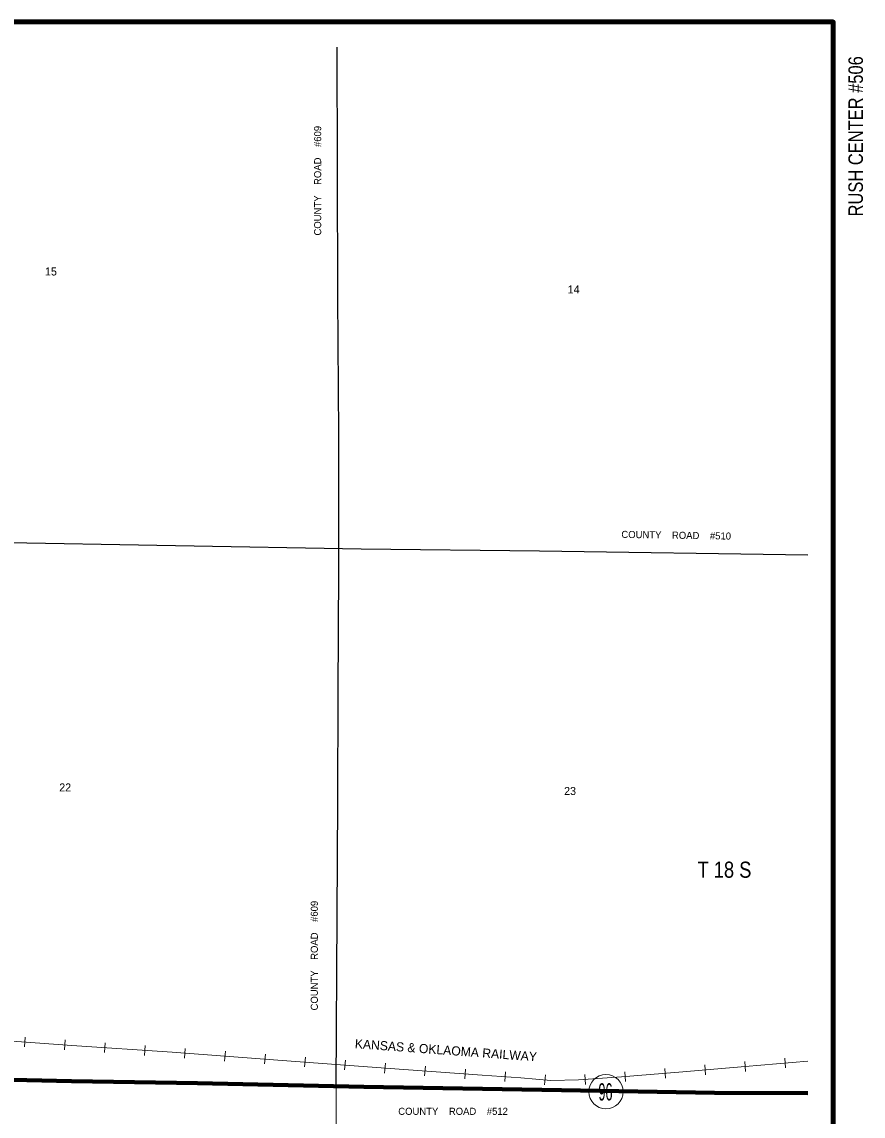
# Model space of a CAD drawing. Extents: x 291.99 to 296.49, y 2643.54 to 2647.48.
# Drawn here: x 294.354 to 295.927, y 2645.437 to 2647.482 of the extents above; entities that cross this region are included whole.
import ezdxf
from ezdxf.enums import TextEntityAlignment as Align

# ---------------------------------------------------------------- set-up
doc = ezdxf.new("R2010")
doc.units = 0
doc.header["$LTSCALE"] = 0.0061
doc.linetypes.add('MEDIUM_DASHED', pattern=[4.5, 3, -1.5])
for name, color, linetype, lineweight in [('12', 7, 'Continuous', 80), ('14', 7, 'Continuous', 25), ('15', 7, 'MEDIUM_DASHED', 13), ('17', 7, 'Continuous', 13), ('19', 7, 'Continuous', 13), ('48', 7, 'Continuous', 106), ('49', 7, 'Continuous', 13)]:
    doc.layers.add(name, color=color, linetype=linetype, lineweight=lineweight)
doc.layers.add('45', color=7, linetype='Continuous')
doc.layers.add('46', color=7, linetype='Continuous')

msp = doc.modelspace()

# ---------------------------------------------------------------- linework, layer by layer
at = {"layer": '12'}
msp.add_lwpolyline([(292.035606, 2645.543561), (292.302273, 2645.540152), (292.54678, 2645.535417), (292.827652, 2645.530492), (293.014962, 2645.528788), (293.250568, 2645.524811), (293.497538, 2645.520833), (293.781629, 2645.516667), (293.996402, 2645.511174), (294.196591, 2645.507955), (294.44697, 2645.502273), (294.682765, 2645.498295), (294.993371, 2645.491856), (295.363068, 2645.485417), (295.648864, 2645.480492), (295.823485, 2645.479735)], dxfattribs=at)
at = {"layer": '14'}
for points in [[(294.941667, 2645.492803), (294.943939, 2645.811553), (294.944886, 2646.024621), (294.945644, 2646.227083), (294.946591, 2646.460038), (294.946591, 2646.710985), (294.945076, 2646.96875), (294.944129, 2647.208333), (294.943561, 2647.434848)], [(292.669318, 2646.538068), (293.002462, 2646.530492), (293.26572, 2646.525568), (293.507576, 2646.522159), (293.806439, 2646.517992), (293.946591, 2646.51572), (294.988447, 2646.497348), (295.32197, 2646.493182), (295.823485, 2646.485985)]]:
    msp.add_lwpolyline(points, dxfattribs=at)
at = {"layer": '15'}
msp.add_line((294.941667, 2645.492803), (294.94072, 2644.486364), dxfattribs=at)
at = {"layer": '17'}
for p, q in [((294.360606, 2645.584659), (294.35928, 2645.566288)), ((294.435417, 2645.579167), (294.433902, 2645.560795)), ((294.510038, 2645.573864), (294.508902, 2645.555492)), ((294.584848, 2645.56875), (294.583712, 2645.550379)), ((294.659848, 2645.563447), (294.658523, 2645.545076)), ((294.734659, 2645.558144), (294.733333, 2645.539773)), ((294.80947, 2645.552652), (294.808144, 2645.53428)), ((294.88428, 2645.547159), (294.882765, 2645.528788)), ((294.959091, 2645.541288), (294.957576, 2645.523106)), ((295.033712, 2645.535606), (295.032386, 2645.517235)), ((295.108523, 2645.530303), (295.107197, 2645.511932)), ((295.630682, 2645.532386), (295.632197, 2645.514015)), ((295.705492, 2645.538636), (295.707008, 2645.520455)), ((295.780114, 2645.545076), (295.781818, 2645.526894)), ((295.183333, 2645.524811), (295.182008, 2645.506629)), ((295.258144, 2645.519697), (295.256818, 2645.501326)), ((295.333144, 2645.513826), (295.331439, 2645.495455)), ((295.406629, 2645.514583), (295.407765, 2645.496212)), ((295.48125, 2645.519886), (295.482765, 2645.501515)), ((295.556061, 2645.526136), (295.557576, 2645.507765))]:
    msp.add_line(p, q, dxfattribs=at)
msp.add_lwpolyline([(292.035606, 2645.611364), (292.290909, 2645.60947), (292.587121, 2645.607197), (292.879545, 2645.602841), (293.180492, 2645.599811), (293.426515, 2645.599053), (293.759091, 2645.596402), (294.120076, 2645.592235), (294.199242, 2645.589015), (294.328409, 2645.577652), (294.447727, 2645.568939), (294.635038, 2645.556061), (294.857955, 2645.539773), (295.033712, 2645.526326), (295.214583, 2645.513258), (295.287121, 2645.508523), (295.342803, 2645.503598), (295.394508, 2645.504356), (295.475189, 2645.510038), (295.582576, 2645.518939), (295.706061, 2645.529356), (295.823485, 2645.539583)], dxfattribs=at)
at = {"layer": '19'}
msp.add_circle((295.446125, 2645.482492), 0.031987, dxfattribs=at)
at = {"layer": '48'}
msp.add_lwpolyline([(291.988258, 2643.599621), (291.988258, 2647.482197), (295.870833, 2647.482197), (295.870833, 2643.599621)], close=True, dxfattribs=at)

# ---------------------------------------------------------------- texts
at = {"layer": '17'}
msp.add_text('KANSAS & OKLAOMA RAILWAY', height=0.017, rotation=355.839, dxfattribs=at).set_placement((295.146353, 2645.5516), align=Align.CENTER)
at = {"layer": '19', "width": 0.55}
msp.add_text('96', height=0.0322, dxfattribs=at).set_placement((295.44517, 2645.466098), align=Align.CENTER)
at = {"layer": '45'}
for s, p in [('15', (294.408712, 2647.008144)), ('14', (295.385606, 2646.974621)), ('22', (294.435322, 2646.04375)), ('23', (295.378977, 2646.037121))]:
    msp.add_text(s, height=0.01496, dxfattribs=at).set_placement(p, align=Align.CENTER)
at = {"layer": '46', "width": 0.85}
msp.add_text('T 18 S', height=0.03011, dxfattribs=at).set_placement((295.667519, 2645.882386), align=Align.CENTER)
at = {"layer": '48', "width": 0.85}
msp.add_text('RUSH CENTER #506', height=0.0271, rotation=90, dxfattribs=at).set_placement((295.926326, 2647.268277), align=Align.CENTER)
at = {"layer": '49'}
for s, rotation, p in [('COUNTY    ROAD    #609', 90, (294.913826, 2647.185322)), ('COUNTY    ROAD    #510', 359.097, (295.577263, 2646.516041)), ('COUNTY    ROAD    #609', 90, (294.907576, 2645.736837))]:
    msp.add_text(s, height=0.01326, rotation=rotation, dxfattribs=at).set_placement(p, align=Align.CENTER)
msp.add_text('COUNTY    ROAD    #512', height=0.01326, dxfattribs=at).set_placement((295.160322, 2645.439205), align=Align.CENTER)

doc.saveas('drawing.dxf')
